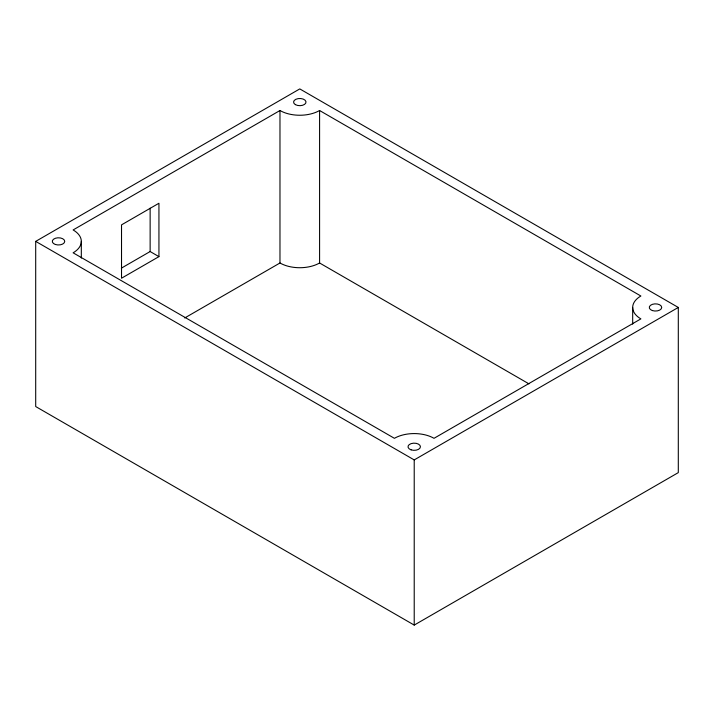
<?xml version="1.0" encoding="UTF-8"?>
<svg xmlns="http://www.w3.org/2000/svg" width="714" height="714" viewBox="0 0 714 714"><rect width="100%" height="100%" fill="white"/><g stroke="black" fill="none" stroke-linecap="round" stroke-linejoin="round"><path stroke-width="1.07" d="M35.7 241.377L299.782 88.911L678.3 307.448L678.3 472.623L414.218 625.089L35.7 406.552L35.7 241.377L414.218 459.914L678.3 307.448M279.977 110.509L73.114 229.944A28.007 16.172 0 0 1 73.114 252.81L394.414 438.316A28.007 16.172 0 0 1 434.023 438.316L640.886 318.881A28.007 16.172 0 0 1 640.886 296.015L319.586 110.509A28.007 16.172 0 0 1 279.977 110.509L279.977 262.984L184.721 317.971M121.353 268.161L150.136 251.542L158.936 256.629L158.936 203.258L121.523 224.865L121.523 278.228L158.936 256.629M279.977 262.984A28.007 16.172 0 0 0 319.586 262.984L528.967 383.864M632.684 307.448L632.684 324.138M414.218 459.914L414.218 625.089M319.586 110.509L319.586 262.984M150.136 208.185L150.136 251.542M81.316 241.377L81.316 258.075M55.397 244.491A6.221 3.597 0 0 0 64.733 241.377A6.221 3.597 0 0 0 55.397 238.262A6.221 3.597 0 0 0 55.397 244.491M295.382 104.619A6.221 3.597 0 0 0 305.797 103.012A6.221 3.597 0 0 0 298.175 98.612A6.221 3.597 0 0 0 295.382 104.619M652.382 310.563A6.221 3.597 0 0 0 661.717 307.448A6.221 3.597 0 0 0 652.382 304.334A6.221 3.597 0 0 0 652.382 310.563M411.103 449.856A6.221 3.597 0 0 0 420.439 446.75A6.221 3.597 0 0 0 411.103 443.635A6.221 3.597 0 0 0 411.103 449.856"/></g></svg>
